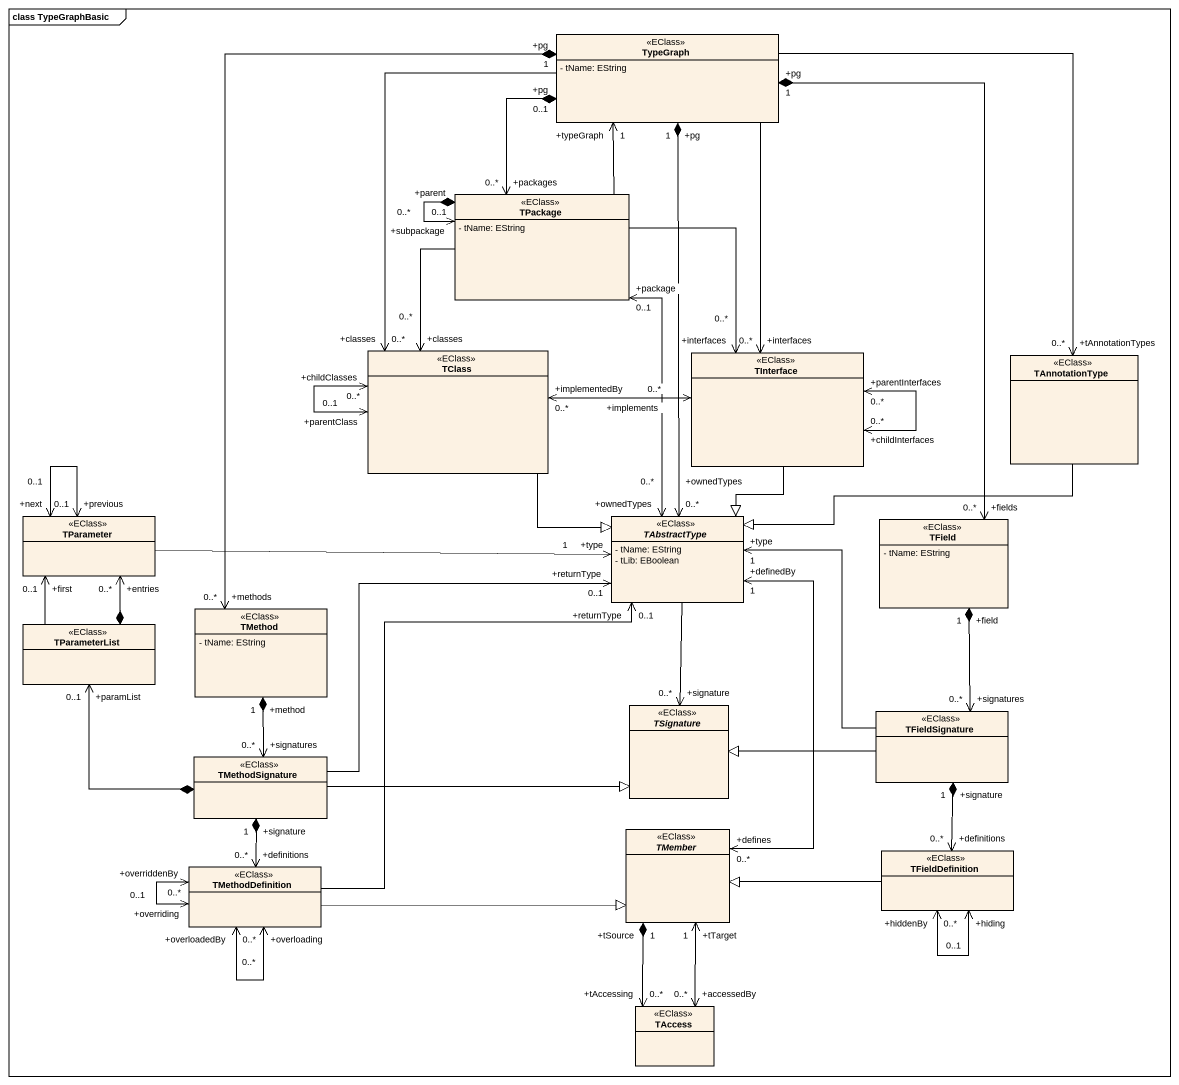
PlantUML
@startuml
mainframe class TypeGraphBasic
hide circle
hide empty members
skinparam classAttributeIconSize 0
class TypeGraph <<EClass>> {
  - tName: EString
}
class TPackage <<EClass>> {
  - tName: EString
}
class TClass <<EClass>>
class TInterface <<EClass>>
class TAnnotationType <<EClass>>
class TParameter <<EClass>>
abstract class TAbstractType <<EClass>> {
  - tName: EString
  - tLib: EBoolean
}
class TField <<EClass>> {
  - tName: EString
}
class TParameterList <<EClass>>
class TMethod <<EClass>> {
  - tName: EString
}
abstract class TSignature <<EClass>>
class TFieldSignature <<EClass>>
class TMethodSignature <<EClass>>
class TMethodDefinition <<EClass>>
abstract class TMember <<EClass>>
class TFieldDefinition <<EClass>>
class TAccess <<EClass>>
TypeGraph "+pg\n0..1" *--> "+packages\n0..*" TPackage
TypeGraph --> "+classes\n0..*" TClass
TypeGraph --> "+interfaces\n0..*" TInterface
TypeGraph --> "+tAnnotationTypes\n0..*" TAnnotationType
TypeGraph "+pg\n1" *--> "+ownedTypes\n0..*" TAbstractType
TypeGraph "+pg\n1" *--> "+fields\n0..*" TField
TypeGraph "+pg\n1" *--> "+methods\n0..*" TMethod
TPackage -up-> "+typeGraph\n1" TypeGraph
TPackage "+parent\n0..1" *--> "+subpackage\n0..*" TPackage
TPackage --> "+classes\n0..*" TClass
TPackage --> "+interfaces\n0..*" TInterface
TPackage "+package\n0..1" <--> "+ownedTypes\n0..*" TAbstractType
TClass "+childClasses\n0..*" <--> "+parentClass\n0..1" TClass
TClass "+implementedBy\n0..*" <-right-> "+implements\n0..*" TInterface
TClass --|> TAbstractType
TInterface "+childInterfaces\n0..*" <--> "+parentInterfaces\n0..*" TInterface
TInterface --|> TAbstractType
TAnnotationType -left-|> TAbstractType
TParameter "+previous\n0..1" <--> "+next\n0..1" TParameter
TParameter -right-> "+type\n1" TAbstractType
TAbstractType --> "+signature\n0..*" TSignature
TAbstractType "+definedBy\n1" <--> "+defines\n0..*" TMember
TParameterList *-up-> "+entries\n0..*" TParameter
TParameterList -up-> "+first\n0..1" TParameter
TMethod "+method\n1" *--> "+signatures\n0..*" TMethodSignature
TFieldSignature -up-> "+type\n1" TAbstractType
TFieldSignature "+signatures\n0..*" <-up-* "+field\n1" TField
TFieldSignature -left-|> TSignature
TMethodSignature -right-> "+returnType\n0..1" TAbstractType
TMethodSignature *-up-> "+paramList\n0..1" TParameterList
TMethodSignature -right-|> TSignature
TMethodSignature "+signature\n1" *--> "+definitions\n0..*" TMethodDefinition
TMethodDefinition -up-> "+returnType\n0..1" TAbstractType
TMethodDefinition "+overriddenBy\n0..*" <--> "+overriding\n0..1" TMethodDefinition
TMethodDefinition "+overloadedBy\n0..*" <--> "+overloading\n0..*" TMethodDefinition
TMethodDefinition -right-|> TMember
TFieldDefinition "+definitions\n0..*" <-up-* "+signature\n1" TFieldSignature
TFieldDefinition -left-|> TMember
TFieldDefinition "+hiddenBy\n0..*" <--> "+hiding\n0..1" TFieldDefinition
TAccess "+accessedBy\n0..*" <-up-> "+tTarget\n1" TMember
TAccess "+tAccessing\n0..*" <-up-* "+tSource\n1" TMember
@enduml
